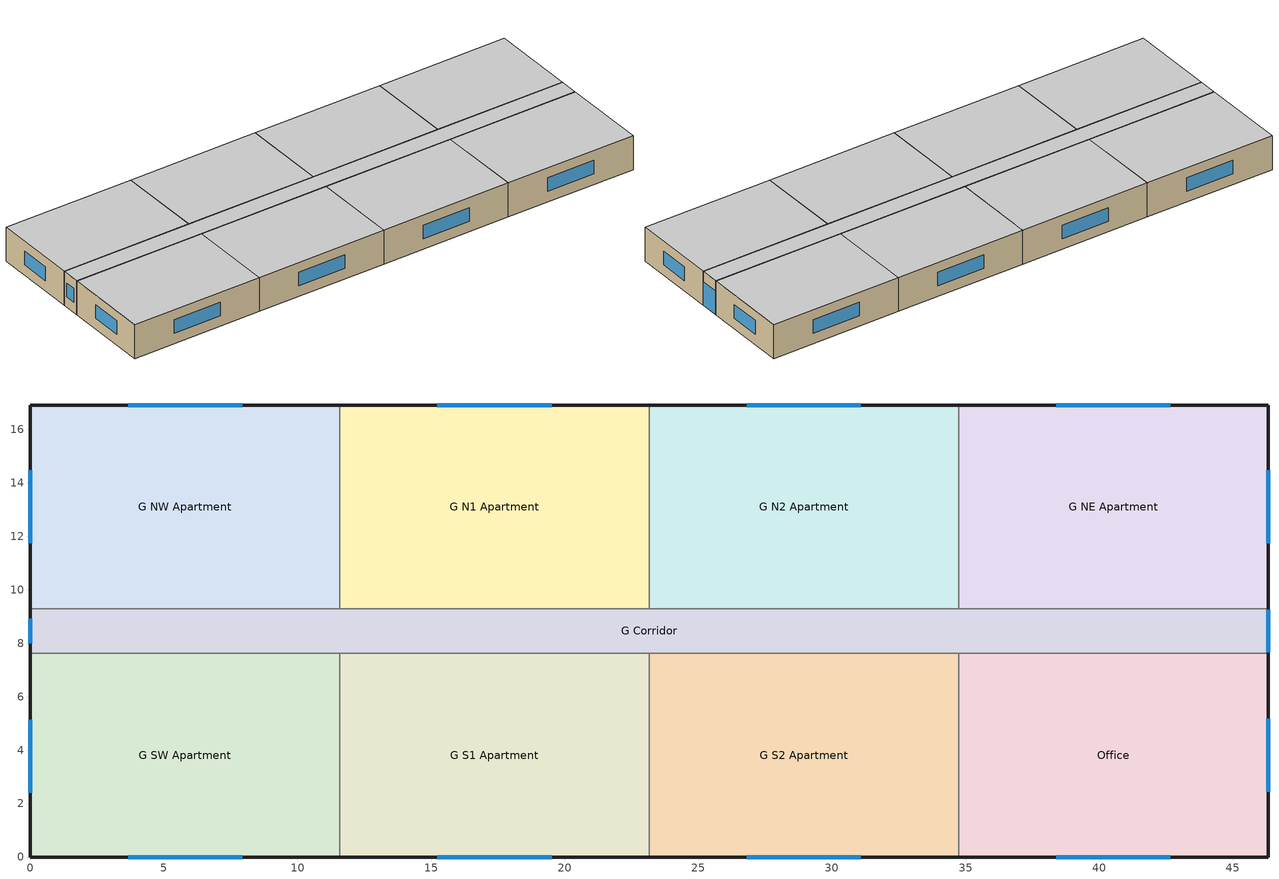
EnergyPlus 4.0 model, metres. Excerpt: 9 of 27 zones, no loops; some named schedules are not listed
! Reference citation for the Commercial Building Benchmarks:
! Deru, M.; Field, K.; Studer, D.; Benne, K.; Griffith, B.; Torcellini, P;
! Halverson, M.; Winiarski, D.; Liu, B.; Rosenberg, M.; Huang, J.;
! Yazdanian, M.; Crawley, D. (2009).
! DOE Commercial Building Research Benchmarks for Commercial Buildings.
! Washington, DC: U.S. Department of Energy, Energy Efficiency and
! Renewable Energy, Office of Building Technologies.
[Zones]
G SW Apartment
 floor ground (ext-slab): 0,7.62 11.58,7.62 11.58,0 0,0 z0
 wall outside (ext-walls-steelframe-res): 0,7.62 0,0 11.58,0 z0:3.05
 wall to G Corridor (int-walls): 11.58,7.62 0,7.62 z0:3.05
 wall to G S1 Apartment (int-walls): 11.58,0 11.58,7.62 z0:3.05
 window (window-90.1-2004-res-oper): 3.66,0 7.92,0 / 0,5.14 0,2.4 z0.95:2.17
 ceiling adiabatic (INT-FLOOR-UNDERSIDE): 11.58,0 11.58,7.62 0,7.62 0,0 z3.05
G NW Apartment
 floor ground (ext-slab): 0,16.92 11.58,16.92 11.58,9.3 0,9.3 z0
 wall outside (ext-walls-steelframe-res): 11.58,16.92 0,16.92 0,9.3 z0:3.05
 wall to G Corridor (int-walls): 0,9.3 11.58,9.3 z0:3.05
 wall to G N1 Apartment (int-walls): 11.58,9.3 11.58,16.92 z0:3.05
 window (window-90.1-2004-res-oper): 7.92,16.92 3.66,16.92 / 0,14.48 0,11.73 z0.95:2.17
 ceiling adiabatic (INT-FLOOR-UNDERSIDE): 11.58,9.3 11.58,16.92 0,16.92 0,9.3 z3.05
Office
 floor ground (ext-slab): 34.75,7.62 46.33,7.62 46.33,0 34.75,0 z0
 wall outside (ext-walls-steelframe-res): 34.75,0 46.33,0 46.33,7.62 z0:3.05
 wall to G Corridor (int-walls): 46.33,7.62 34.75,7.62 z0:3.05
 wall to G S2 Apartment (int-walls): 34.75,7.62 34.75,0 z0:3.05
 window (window-90.1-2004-res-oper): 38.4,0 42.67,0 / 46.33,2.44 46.33,5.18 z0.95:2.17
 ceiling adiabatic (INT-FLOOR-UNDERSIDE): 46.33,0 46.33,7.62 34.75,7.62 34.75,0 z3.05
G NE Apartment
 floor ground (ext-slab): 34.75,16.92 46.33,16.92 46.33,9.3 34.75,9.3 z0
 wall outside (ext-walls-steelframe-res): 46.33,9.3 46.33,16.92 34.75,16.92 z0:3.05
 wall to G Corridor (int-walls): 34.75,9.3 46.33,9.3 z0:3.05
 wall to G N2 Apartment (int-walls): 34.75,16.92 34.75,9.3 z0:3.05
 window (window-90.1-2004-res-oper): 42.67,16.92 38.4,16.92 / 46.33,11.73 46.33,14.48 z0.95:2.17
 ceiling adiabatic (INT-FLOOR-UNDERSIDE): 46.33,9.3 46.33,16.92 34.75,16.92 34.75,9.3 z3.05
G N1 Apartment
 floor ground (ext-slab): 11.58,16.92 23.16,16.92 23.16,9.3 11.58,9.3 z0
 wall outside (ext-walls-steelframe-res): 23.16,16.92 11.58,16.92 z0:3.05
 wall to G Corridor (int-walls): 11.58,9.3 23.16,9.3 z0:3.05
 wall to G N2 Apartment (int-walls): 23.16,9.3 23.16,16.92 z0:3.05
 window (window-90.1-2004-res-oper): 19.51,16.92 15.24,16.92 z0.95:2.17
 ceiling adiabatic (INT-FLOOR-UNDERSIDE): 23.16,9.3 23.16,16.92 11.58,16.92 11.58,9.3 z3.05
G N2 Apartment
 floor ground (ext-slab): 23.16,16.92 34.75,16.92 34.75,9.3 23.16,9.3 z0
 wall outside (ext-walls-steelframe-res): 34.75,16.92 23.16,16.92 z0:3.05
 wall to G Corridor (int-walls): 23.16,9.3 34.75,9.3 z0:3.05
 window (window-90.1-2004-res-oper): 31.09,16.92 26.82,16.92 z0.95:2.17
 ceiling adiabatic (INT-FLOOR-UNDERSIDE): 34.75,9.3 34.75,16.92 23.16,16.92 23.16,9.3 z3.05
G S1 Apartment
 floor ground (ext-slab): 11.58,7.62 23.16,7.62 23.16,0 11.58,0 z0
 wall outside (ext-walls-steelframe-res): 11.58,0 23.16,0 z0:3.05
 wall to G Corridor (int-walls): 23.16,7.62 11.58,7.62 z0:3.05
 wall to G S2 Apartment (int-walls): 23.16,0 23.16,7.62 z0:3.05
 window (window-90.1-2004-res-oper): 15.24,0 19.51,0 z0.95:2.17
 ceiling adiabatic (INT-FLOOR-UNDERSIDE): 23.16,0 23.16,7.62 11.58,7.62 11.58,0 z3.05
G S2 Apartment
 floor ground (ext-slab): 23.16,7.62 34.75,7.62 34.75,0 23.16,0 z0
 wall outside (ext-walls-steelframe-res): 23.16,0 34.75,0 z0:3.05
 wall to G Corridor (int-walls): 34.75,7.62 23.16,7.62 z0:3.05
 window (window-90.1-2004-res-oper): 26.82,0 31.09,0 z0.95:2.17
 ceiling adiabatic (INT-FLOOR-UNDERSIDE): 34.75,0 34.75,7.62 23.16,7.62 23.16,0 z3.05
G Corridor
 floor ground (ext-slab): 0,9.3 46.33,9.3 46.33,7.62 0,7.62 z0
 wall outside (ext-walls-steelframe-res): 0,9.3 0,7.62 / 46.33,7.62 46.33,9.3 z0:3.05
 window (window-90.1-2004-res-oper): 0,8.91 0,8 z0.95:2.17; 46.33,7.67 46.33,9.25 z0.03:2.13
 ceiling adiabatic (INT-FLOOR-UNDERSIDE): 46.33,7.62 46.33,9.3 0,9.3 0,7.62 z3.05
[Site:Location]
USA CA-LOS ANGELES: Latitude {deg}=33.92; Longitude {deg}=-118.4; Time Zone {hr}=-8; Elevation {m}=32
[SizingPeriod:DesignDay] Barometric Pressure {Pa}=100941; Rain {0-no,1-yes}=0; Snow on ground {0-no,1-yes}=0; Day of Month=21; Daylight Savings Time Indicator=0; Humidity Indicating Type=WetBulb
Name | Maximum Dry-Bulb Temperature {C} | Daily Temp Range {C} | Humidity Indicating Conditions at Maximum Dry-Bulb | Wind Speed {m/s} design conditions vs. traditional 6.71 m/s (15 mph) | Wind Direction {Degrees; N=0, S=180} | Clearness {0.0 to 1.1} | Month | Day Type | Wind Speed {m/s} design conditions vs. traditional 3.35 m/s (7mph)
LOS_ANGELES Ann Htg 99.6% Condns DB | 6.6 | 0 | 6.6 | 2.5 | 80 | 0 | 1 | WinterDesignDay
LOS_ANGELES Ann Clg .4% Condns WB=>MDB | 25.5 | 6 | 21.1 |  | 250 | 1 | 8 | SummerDesignDay | 4.2
[Site:GroundTemperature:BuildingSurface]
20.133, 20.114, 20.098, 20.195, 20.555, 20.958, 22.367, 22.7, 22.775, 21.957, 20.592, 20.216
[Site:WaterMainsTemperature]
Calculation Method=CORRELATION; Annual Average Outdoor Air Temperature {C}=16.64; Maximum Difference In Monthly Average Outdoor Air Temperatures {deltaC}=6.8
[Building]
Benchmark Midrise Apartment New V1.2_4.0: North Axis=0; Terrain=City; Loads Convergence Tolerance Value=0.04; Temperature Convergence Tolerance Value=0.2; Solar Distribution=FullInteriorAndExterior; Maximum Number of Warmup Days=25
[Construction]
ext-walls-steelframe-res: Wood Siding, Steel Frame Res Wall Insulation, 1/2IN Gypsum
ext-slab: HW CONCRETE, CP02 CARPET PAD
int-walls: 1/2IN Gypsum, 1/2IN Gypsum
INT-FLOOR-UNDERSIDE: CP02 CARPET PAD, MAT-CC05 4 HW CONCRETE
window-90.1-2004-res-oper: ASHRAE Res Operable Assembly Window
InteriorFurnishings: Std Wood 6inch
[Material] Thermal Absorptance=0.9
Name | Roughness | Thickness {m} | Conductivity {W/m-K} | Density {kg/m3} | Specific Heat {J/kg-K} | Solar Absorptance | Visible Absorptance
Steel Frame Res Wall Insulation | MediumRough | 0.0870565 | 0.049 | 265 | 836.8 | 0.7 | 0.7
Wood Siding | MediumSmooth | 0.01 | 0.11 | 544.62 | 1210 | 0.78 | 0.78
1/2IN Gypsum | Smooth | 0.0127 | 0.16 | 784.9 | 830 | 0.92 | 0.92
HW CONCRETE; MAT-CC05 4 HW CONCRETE | Rough | 0.1016 | 1.311 | 2240 | 836.8 | 0.7 | 0.7
Std Wood 6inch | MediumSmooth | 0.15 | 0.12 | 540 | 1210 | 0.7 | 0.7
[Material:NoMass]
CP02 CARPET PAD: Roughness=VeryRough; Thermal Resistance {(m2-K)/W}=0.2165; Thermal Absorptance=0.9; Solar Absorptance=0.7; Visible Absorptance=0.8
[WindowMaterial:SimpleGlazingSystem]
ASHRAE Res Operable Assembly Window: U-Factor=3.80426; Solar Heat Gain Coefficient=0.39
[Zone] Type=1; Multiplier=1; Ceiling Height=-9999; Part of Total Floor Area=Yes
Name | Volume
G SW Apartment | 268.9643
G NW Apartment; Office; G NE Apartment; G N1 Apartment; G N2 Apartment; G S1 Apartment; G S2 Apartment | 268.964
G Corridor | 236.687
[People] Number of People Calculation Method=People; Fraction Radiant=0.3; User Specified Sensible Fraction=AUTOCALCULATE; Activity Level Schedule=ACTIVITY_SCH; Enable ASHRAE 55 Comfort Warnings=No; MRT Calculation=ZoneAveraged; Work Efficiency Schedule=WORK_EFF_SCH; Clothing Schedule=CLOTHING_SCH; Air Velocity Schedule=AIR_VELO_SCH; Thermal Comfort Report=FANGER
Name | Zone | Schedule | Number of People
Office People | Office | OFF_OCC_SCH | 2
G SW Apartment People | G SW Apartment | APT_OCC_SCH | 2.5
G NW Apartment People | G NW Apartment | APT_OCC_SCH | 2.5
G NE Apartment People | G NE Apartment | APT_OCC_SCH | 2.5
G N1 Apartment People | G N1 Apartment | APT_OCC_SCH | 2.5
G N2 Apartment People | G N2 Apartment | APT_OCC_SCH | 2.5
G S1 Apartment People | G S1 Apartment | APT_OCC_SCH | 2.5
G S2 Apartment People | G S2 Apartment | APT_OCC_SCH | 2.5
[Lights] Design Level Calculation Method=Watts/Area; Return Air Fraction=0; Fraction Radiant=0.7; Fraction Visible=0.2; Fraction Replaceable=1; Return Air Fraction is Calculated from Plenum Temperature=No
Name | Zone | Schedule | Watts per Zone Area {W/m2}
Office_Lights | Office | OFF_LIGHT_SCH | 10.76
G Corridor_Lights | G Corridor | COR_LIGHT_SCH | 5.38
G SW Apartment_Lights | G SW Apartment | APT_LIGHT_SCH | 3.88
G NW Apartment_Lights | G NW Apartment | APT_LIGHT_SCH | 3.88
G NE Apartment_Lights | G NE Apartment | APT_LIGHT_SCH | 3.88
G N1 Apartment_Lights | G N1 Apartment | APT_LIGHT_SCH | 3.88
G N2 Apartment_Lights | G N2 Apartment | APT_LIGHT_SCH | 3.88
G S1 Apartment_Lights | G S1 Apartment | APT_LIGHT_SCH | 3.88
G S2 Apartment_Lights | G S2 Apartment | APT_LIGHT_SCH | 3.88
[ElectricEquipment] Fraction Latent=0
Name | Zone | Schedule | Design Level Calculation Method | Watts per Zone Floor Area {W/m2} | Fraction Radiant | Fraction Lost | Design Level {W}
Office_PlugMisc_Equip | Office | OFF_EQP_SCH | Watts/Area | 12.9 | 0.5 | 0
G Corridor_Elevators_Equip | G Corridor | BLDG_ELEVATORS | EquipmentLevel |  | 0 | 0.95 | 16054.9
G SW Apartment_PlugMisc_Equip | G SW Apartment | APT_EQP_SCH | Watts/Area | 5.38 | 0.5 | 0
G NW Apartment_PlugMisc_Equip | G NW Apartment | APT_EQP_SCH | Watts/Area | 5.38 | 0.5 | 0
G NE Apartment_PlugMisc_Equip | G NE Apartment | APT_EQP_SCH | Watts/Area | 5.38 | 0.5 | 0
G N1 Apartment_PlugMisc_Equip | G N1 Apartment | APT_EQP_SCH | Watts/Area | 5.38 | 0.5 | 0
G N2 Apartment_PlugMisc_Equip | G N2 Apartment | APT_EQP_SCH | Watts/Area | 5.38 | 0.5 | 0
G S1 Apartment_PlugMisc_Equip | G S1 Apartment | APT_EQP_SCH | Watts/Area | 5.38 | 0.5 | 0
G S2 Apartment_PlugMisc_Equip | G S2 Apartment | APT_EQP_SCH | Watts/Area | 5.38 | 0.5 | 0
[Exterior:Lights]
Exterior Facade Lighting: Schedule=ALWAYS_ON; Design Level [W]=1070; Control Option=AstronomicalClock
[ZoneInfiltration:DesignFlowRate] Design Volume Flow Rate Calculation Method=Flow/ExteriorArea; Flow per Exterior Surface Area {m3/s/m2}=0.000302; Constant Term Coefficient=1; Temperature Term Coefficient=0; Velocity Term Coefficient=0; Velocity Squared Term Coefficient=0
Name | Zone | Schedule
Office_Infiltration | Office | OFFICE_INFIL_SCH
G Corridor_Infiltration | G Corridor | INFIL_SCH
G SW Apartment_Infiltration | G SW Apartment | INFIL_SCH
G NW Apartment_Infiltration | G NW Apartment | INFIL_SCH
G NE Apartment_Infiltration | G NE Apartment | INFIL_SCH
G N1 Apartment_Infiltration | G N1 Apartment | INFIL_SCH
G N2 Apartment_Infiltration | G N2 Apartment | INFIL_SCH
G S1 Apartment_Infiltration | G S1 Apartment | INFIL_SCH
G S2 Apartment_Infiltration | G S2 Apartment | INFIL_SCH
[InternalMass] Construction=InteriorFurnishings
Name | Zone | Surface Area
Office Internal Mass | Office | 176.4974
G Corridor Internal Mass | G Corridor | 155.3169
G SW Apartment Internal Mass | G SW Apartment | 176.4974
G NW Apartment Internal Mass | G NW Apartment | 176.4974
G NE Apartment Internal Mass | G NE Apartment | 176.4974
G N1 Apartment Internal Mass | G N1 Apartment | 176.4974
G N2 Apartment Internal Mass | G N2 Apartment | 176.4974
G S1 Apartment Internal Mass | G S1 Apartment | 176.4974
G S2 Apartment Internal Mass | G S2 Apartment | 176.4974
[ZoneHVAC:UnitHeater] Availability Schedule=ALWAYS_ON; Maximum Supply Air Flow Rate=AUTOSIZE; Fan Control Type=OnOff; Maximum Hot Water or Steam Flow Rate=AUTOSIZE; Minimum Hot Water or Steam Flow Rate=0; Heating Convergence Tolerance=0.001
Name | Fan | Heating Coil
G Corridor Unit Heater | G Corridor Unit HeaterFan | G Corridor Unit Heater coil
M Corridor Unit Heater | M Corridor Unit HeaterFan | M Corridor Unit Heater coil
T Corridor Unit Heater | T Corridor Unit HeaterFan | T Corridor Unit Heater coil
[Coil:Heating:Electric] Availability Schedule=ALWAYS_ON; Efficiency=1; Nominal Capacity {W}=AUTOSIZE
G Corridor Unit Heater coil; M Corridor Unit Heater coil; T Corridor Unit Heater coil
[Fan:ConstantVolume] Availablility Schedule=ALWAYS_ON; Fan Efficiency=0.53625; Pressure Rise {Pa}=49.8; Maximum Flow Rate {m3/s}=AUTOSIZE; Motor Efficiency=0.825; Motor In Airstream Fraction=1
G Corridor Unit HeaterFan; M Corridor Unit HeaterFan; T Corridor Unit HeaterFan
[Zone equipment]
G Corridor: G Corridor Unit Heater
[Sizing:Zone]
G Corridor: Zone Cooling Design Supply Air Temperature {C}=11.1; Zone Heating Design Supply Air Temperature {C}=40; Zone Cooling Design Supply Air Humidity Ratio {kg-H20/kg-air}=0.0085; Zone Heating Design Supply Air Humidity Ratio {kg-H20/kg-air}=0.008; Outdoor Air Method=Flow/Zone; Outside Air Flow per Person {(m3/s)/person}=0; Outside Air Flow per Zone Floor Area {(m3/s)/m2}=0; Outside Air Flow per Zone {m3/s}=0; Cooling Design Air Flow Method {Flow/Zone | DesignDay | DesignDayWithLimit}=DesignDayWithLimit; Cooling Minimum Air Flow=0; Cooling Minimum Air Flow Fraction=0; Heating Design Air Flow Method {Flow/Zone | DesignDay}=DesignDay; Heating Design Air Flow Rate=0
[ZoneControl:Thermostat]
G Corridor Thermostat: Zone=G Corridor; Control Type Schedule=Dual Zone Control Type Sched; Control 1=G Corridor DualSPSched
[ThermostatSetpoint:DualSetpoint]
G Corridor DualSPSched: Heating Setpoint Temperature Schedule=UnitHeater_HtgSP_Sch; Cooling Setpoint Temperature Schedule=UnitHeater_ClgSP_Sch
[AvailabilityManager:Scheduled] Schedule=ALWAYS_ON
SPLITSYSTEMAC:01 Availability Manager; SPLITSYSTEMAC:02 Availability Manager; SPLITSYSTEMAC:03 Availability Manager; SPLITSYSTEMAC:04 Availability Manager; SPLITSYSTEMAC:05 Availability Manager; SPLITSYSTEMAC:06 Availability Manager; SPLITSYSTEMAC:07 Availability Manager; SPLITSYSTEMAC:08 Availability Manager; SPLITSYSTEMAC:09 Availability Manager; SPLITSYSTEMAC:10 Availability Manager; SPLITSYSTEMAC:11 Availability Manager; SPLITSYSTEMAC:12 Availability Manager; SPLITSYSTEMAC:13 Availability Manager; SPLITSYSTEMAC:14 Availability Manager; SPLITSYSTEMAC:15 Availability Manager; SPLITSYSTEMAC:16 Availability Manager; SPLITSYSTEMAC:17 Availability Manager; SPLITSYSTEMAC:18 Availability Manager; SPLITSYSTEMAC:19 Availability Manager; SPLITSYSTEMAC:20 Availability Manager; SPLITSYSTEMAC:21 Availability Manager; SPLITSYSTEMAC:22 Availability Manager; SPLITSYSTEMAC:23 Availability Manager; SPLITSYSTEMAC:24 Availability Manager
[UtilityCost:Tariff] Group=Comm Elect
Name | Output Meter | Conversion Factor Choice | Time of Use Period Schedule | Season Schedule | Demand Window Length | Monthly Charge or Variable
SCE_TOU-8_GeneralServiceLarge | Electricity:Facility | kWh | SCETOUSched | SCESeasonsSchedule | HalfHour | 246.33
SCE_GS-2_GeneralService | Electricity:Facility | kWh | SCETOUSched | SCESeasonsSchedule | HalfHour | 74.03
SCE_GS-1_GeneralService | Electricity:Facility | kWh |  | SCESeasonsSchedule | HalfHour | 15.25
CA_EIAMonthlyRateGas | Gas:Facility | MCF |  |  |  | 0
[UtilityCost:Charge:Simple]
Name | Charge Variable | Tariff | Source Variable | Season | Category Variable | Cost per Unit Value or Variable
 | SummerDeliveryOnPeakEnergyCharge | SCE_TOU-8_GeneralServiceLarge | PeakEnergy | Summer | EnergyCharges | 0.01676
 | SummerDeliveryOffPeakEnergyCharge | SCE_TOU-8_GeneralServiceLarge | OffPeakEnergy | Summer | EnergyCharges | 0.01676
 | SummerDeliveryMidPeakEnergyCharge | SCE_TOU-8_GeneralServiceLarge | MidPeakEnergy | Summer | EnergyCharges | 0.01676
 | WinterDeliveryOffPeakEnergyCharge | SCE_TOU-8_GeneralServiceLarge | OffPeakEnergy | Winter | EnergyCharges | 0.01676
 | WinterDeliveryMidPeakEnergyCharge | SCE_TOU-8_GeneralServiceLarge | MidPeakEnergy | Winter | EnergyCharges | 0.01676
 | FacilitiesDemandCharge | SCE_TOU-8_GeneralServiceLarge | TotalDemand | Annual | DemandCharges | 6.35
 | SummerTOUOnPeakDemandCharge | SCE_TOU-8_GeneralServiceLarge | PeakDemand | Summer | DemandCharges | 8.84
 | SummerTOUMidPeakDemandCharge | SCE_TOU-8_GeneralServiceLarge | MidPeakDemand | Summer | DemandCharges | 0.76
 | TransformerDemandCharge | SCE_TOU-8_GeneralServiceLarge | TotalDemand | Annual | DemandCharges | 1
 | PowerFactorDemandCharge | SCE_TOU-8_GeneralServiceLarge | TotalDemand | Annual | DemandCharges | 0.23
 | TaxofEightPercent | SCE_TOU-8_GeneralServiceLarge | SubTotal | Annual | Taxes | 0.08
 | AnnualDeliveryEnergyCharge | SCE_GS-2_GeneralService | totalEnergy | Annual | EnergyCharges | 0.0189
 | AnnualFacilityDemandURGCharge | SCE_GS-2_GeneralService | totalDemand | Annual | DemandCharges | 0.77
 | AnnualFacilityDemandDelivCharge | SCE_GS-2_GeneralService | totalDemand | Annual | DemandCharges | 5.44
 | SummerTimeRelatedDemandCharge | SCE_GS-2_GeneralService | totalDemand | Summer | DemandCharges | 1.87
 | SummerTimeDemandDelivCharge | SCE_GS-2_GeneralService | totalDemand | Summer | DemandCharges | 7.04
 | TaxofEightPercent | SCE_GS-2_GeneralService | SubTotal | Annual | Taxes | 0.08
 | SummerEnergyCharge | SCE_GS-1_GeneralService | totalEnergy | Summer | EnergyCharges | 0.0808
 | WinterEnergyCharge | SCE_GS-1_GeneralService | totalEnergy | Winter | EnergyCharges | 0.0351
 | AnnualDeliveryEnergyCharge | SCE_GS-1_GeneralService | totalEnergy | Annual | EnergyCharges | 0.0694
 | taxofEightPercent | SCE_GS-1_GeneralService | SubTotal | Summer | Taxes | 0.08
 | MonthlyRateGasCharge | CA_EIAMonthlyRateGas | totalEnergy | Annual | EnergyCharges | CA_MonthlyGasRates
 | TaxofEightPercent | CA_EIAMonthlyRateGas | SubTotal | Annual | Taxes | 0.08
[UtilityCost:Qualify] Variable=TotalDemand; Season=Annual; Threshold Test=Count
Name | Tariff | Qualify Type | Threshold Value or Variable | Number of Months
MinDemand500kw | SCE_TOU-8_GeneralServiceLarge | Minimum | 500 | 12
MaxDemand500kw | SCE_GS-2_GeneralService | Maximum | 500 | 1
MinDemand20kw | SCE_GS-2_GeneralService | Minimum | 20 | 12
MaxDemand20kw | SCE_GS-1_GeneralService | Maximum | 20 | 1
[UtilityCost:Charge:Block]
Charge Variable=AnnualUtilityRetained; Tariff=SCE_GS-2_GeneralService; Source Variable=TotalEnergy; Season=Annual; Category Variable=EnergyCharges; Block Size Multiplier Value or Variable=totalDemand; Block Size 1 Value or Variable=300; Block 1 Cost per Unit Value or Variable=0.0694; Block Size 2 Value or Variable=remaining; Block 2 Cost per Unit Value or Variable=0.0791
[UtilityCost:Variable]
CA_MonthlyGasRates: Tariff=CA_EIAMonthlyRateGas; January Value=9.37; February Value=8.88; March Value=8.2; April Value=7.29; May Value=7.82; June Value=8.26; July Value=8.23; August Value=8.21; September Value=7.9; October Value=8.09; November Value=7.64; December Value=8.43
[Schedule:Compact]
ALWAYS_ON; COR_LIGHT_SCH: Through: 12/31, For: AllDays, Until: 24:00, 1
APT_OCC_SCH: Through: 12/31, For: AllDays, Until: 7:00, 1, Until: 8:00, 0.85, Until: 9:00, 0.39, Until: 16:00, 0.25, Until: 17:00, 0.3, Until: 18:00, 0.52, Until: 21:00, 0.87, Until: 24:00, 1
OFF_OCC_SCH: Through: 12/31, For: Weekdays SummerDesignDay WinterDesignDay, Until: 8:00, 0, Until: 12:00, 1, Until: 13:00, 0.5, Until: 17:00, 1, Until: 24:00, 0, For AllOtherDays, Until: 24:00, 0
APT_LIGHT_SCH: Fraction, Through: 12/31, For: AllDays, Until: 04:00, 0.067, Until: 05:00, 0.187, Until: 06:00, 0.394, Until: 07:00, 0.44, Until: 08:00, 0.393, Until: 09:00, 0.172, Until: 15:00, 0.119, Until: 16:00, 0.206, Until: 17:00, 0.439, Until: 18:00, 0.616, Until: 19:00, 0.829, Until: 20:00, 0.986, Until: 21:00, 1, Until: 22:00, 0.692, Until: 23:00, 0.384, Until: 24:00, 0.16
OFF_LIGHT_SCH: Fraction, Through: 12/31, For: Weekdays SummerDesignDay, Until: 08:00, 0.18, Until: 12:00, 0.9, Until: 13:00, 0.8, Until: 17:00, 0.9, Until: 24:00, 0.18, For: AllOtherDays, Until: 24:00, 0.18
APT_EQP_SCH: Through: 12/31, For: AllDays, Until: 1:00, 0.45, Until: 2:00, 0.41, Until: 3:00, 0.39, Until: 5:00, 0.38, Until: 6:00, 0.43, Until: 7:00, 0.54, Until: 8:00, 0.65, Until: 9:00, 0.66, Until: 10:00, 0.67, Until: 11:00, 0.69, Until: 12:00, 0.7, Until: 13:00, 0.69, Until: 14:00, 0.66, Until: 15:00, 0.65, Until: 16:00, 0.68, Until: 17:00, 0.8, Until: 19:00, 1, Until: 20:00, 0.93, Until: 21:00, 0.89, Until: 22:00, 0.85, Until: 23:00, 0.71, Until: 24:00, 0.58
OFF_EQP_SCH: Through: 12/31, For: Weekdays SummerDesignDay, Until: 7:00, 0.33, Until: 8:00, 0.5, Until: 12:00, 1, Until: 13:00, 0.94, Until: 17:00, 1, Until: 18:00, 0.5, Until: 24:00, 0.33, For AllOtherDays, Until: 24:00, 0.33
ACTIVITY_SCH: Through: 12/31, For: AllDays, Until: 24:00, 120
WORK_EFF_SCH: Through: 12/31, For: AllDays, Until: 24:00, 0
AIR_VELO_SCH: Through: 12/31, For: AllDays, Until: 24:00, 0.2
CLOTHING_SCH: Through: 04/30, For: AllDays, Until: 24:00, 1, Through: 09/30, For: AllDays, Until: 24:00, 0.5, Through: 12/31, For: AllDays, Until: 24:00, 1
[SCHEDULE:COMPACT]
BLDG_ELEVATORS: Fraction, Through: 12/31, For: AllDays, Until: 04:00, 0.05, Until: 05:00, 0.1, Until: 06:00, 0.2, Until: 07:00, 0.4, Until: 09:00, 0.5, Until: 10:00, 0.35, Until: 16:00, 0.15, Until: 17:00, 0.35, Until: 19:00, 0.5, Until: 21:00, 0.4, Until: 22:00, 0.3, Until: 23:00, 0.2, Until: 24:00, 0.1
